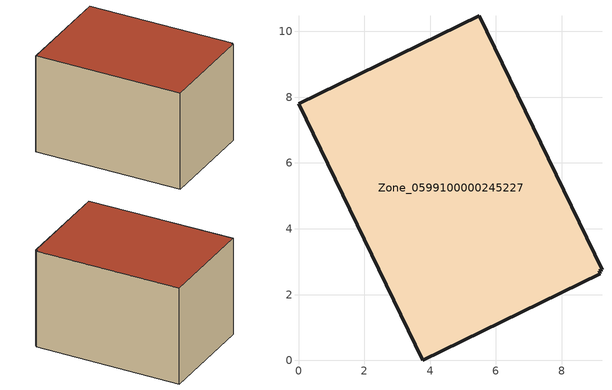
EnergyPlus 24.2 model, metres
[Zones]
Zone_0599100000245227
 floor ground (C_G): 9.22,2.76 9.13,2.72 9.17,2.64 3.77,0 0,7.8 5.49,10.48 z0
 wall outside (C_F): 9.22,2.76 5.49,10.48 0,7.8 3.77,0 9.17,2.64 9.13,2.72 9.22,2.76 z0:5.82
 roof outside (C_R): 9.13,2.72 9.22,2.76 5.49,10.48 0,7.8 3.77,0 9.17,2.64 z5.82
[BUILDING]
Pand.0599100000245227: North Axis=0; Terrain=City; Loads Convergence Tolerance Value=0.04; Temperature Convergence Tolerance Value=0.4; Solar Distribution=FullExterior; Maximum Number of Warmup Days=25; Minimum Number of Warmup Days=1
[Site:Location]
Rotterdam.The.Hague.AP_ZH_NLD Design_Conditions: Latitude=51.96; Longitude=4.45; Time Zone=1; Elevation=-4.5
[SITE:GROUNDTEMPERATURE:BUILDINGSURFACE]
18, 18, 18, 18, 18, 18, 18, 18, 18, 18, 18, 18
[MATERIAL] Thermal Absorptance=0.9; Solar Absorptance=0.7; Visible Absorptance=0.7
Name | Roughness | Thickness | Conductivity | Density | Specific Heat
G.TI.1946-1964 | MediumSmooth | 0.15 | 1 | 540 | 1210
F.TI.1946-1964 | Rough | 0.3 | 0.857143 | 1920 | 840
R.TI.1946-1964 | MediumRough | 0.2 | 0.277778 | 1500 | 1000
[CONSTRUCTION]
C_G: G.TI.1946-1964
C_F: F.TI.1946-1964
C_R: R.TI.1946-1964
[ZONE]
Zone_0599100000245227: Type=1; Multiplier=1; Ceiling Height=Autocalculate; Volume=Autocalculate; Floor Area=autocalculate; Part of Total Floor Area=Yes
[ZONEINFILTRATION:DESIGNFLOWRATE]
Infil_Zone_0599100000245227: Zone or ZoneList or Space or SpaceList=Zone_0599100000245227; Schedule=AlwaysOn; Design Flow Rate Calculation Method=Flow/Area; Flow Rate per Floor Area=0.003; Constant Term Coefficient=1; Temperature Term Coefficient=0; Velocity Term Coefficient=0; Velocity Squared Term Coefficient=0
[HVACTEMPLATE:ZONE:IDEALLOADSAIRSYSTEM]
Zone_0599100000245227: Maximum Heating Supply Air Temperature=50; Minimum Cooling Supply Air Temperature=13; Maximum Heating Supply Air Humidity Ratio=0.0156; Minimum Cooling Supply Air Humidity Ratio=0.0077; Heating Limit=NoLimit; Cooling Limit=NoLimit; Dehumidification Control Type=ConstantSensibleHeatRatio; Cooling Sensible Heat Ratio=0.7; Dehumidification Setpoint=60; Humidification Control Type=None; Humidification Setpoint=30; Outdoor Air Method=None; Outdoor Air Flow Rate per Person=0.00944; Outdoor Air Flow Rate per Zone Floor Area=0; Outdoor Air Flow Rate per Zone=0; Demand Controlled Ventilation Type=None; Outdoor Air Economizer Type=NoEconomizer; Heat Recovery Type=None; Sensible Heat Recovery Effectiveness=0.7; Latent Heat Recovery Effectiveness=0.65
[ZONECONTROL:THERMOSTAT]
ThermostatControl_Zone_0599100000245227: Zone or ZoneList=Zone_0599100000245227; Control Type Schedule=DualSetpointControlType; Control 1=Thermostat_Zone_0599100000245227; Temperature Difference Between Cutout And Setpoint=0
[THERMOSTATSETPOINT:DUALSETPOINT]
Thermostat_Zone_0599100000245227: Heating Setpoint Temperature Schedule=HeatingSetpoint_Zone_0599100000245227; Cooling Setpoint Temperature Schedule=CoolingSetpoint_Zone_0599100000245227
[SCHEDULE:COMPACT]
HeatingSetpoint_Zone_0599100000245227: Through: 12/31, For: AllDays, Until: 24:00, 21
CoolingSetpoint_Zone_0599100000245227: Through: 12/31, For: AllDays, Until: 24:00, 24
DualSetpointControlType: Through: 12/31, For: AllDays, Until: 24:00, 4
AlwaysOn: Through: 12/31, For: AllDays, Until: 24:00, 1
